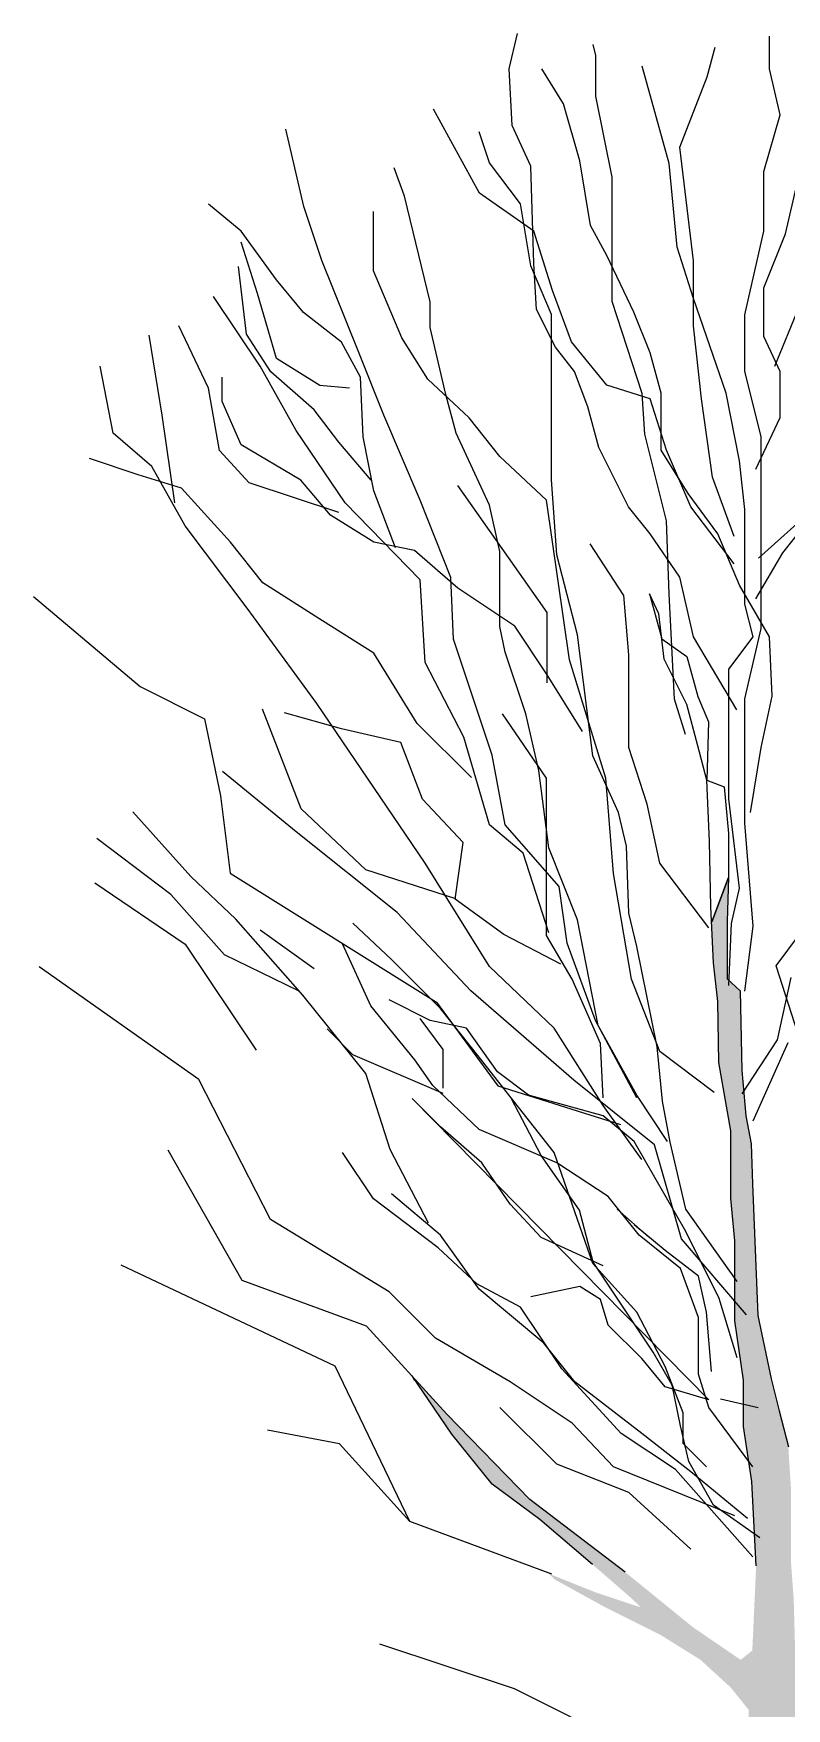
# Model space of a CAD drawing. Header units: metres. Extents: x -6 to 116, y 234 to 267.
# Drawn here: x 104.15 to 108.69, y 243.76 to 253.89 of the extents above; entities that cross this region are included whole.
import ezdxf

# ---------------------------------------------------------------- set-up
doc = ezdxf.new("R2010")
doc.units = ezdxf.units.M
doc.header["$LTSCALE"] = 0.01
doc.layers.add('A_Baum', color=250, linetype='Continuous')

# ---------------------------------------------------------------- blocks, each defined once
blk = doc.blocks.new('baum1')
at = {"layer": 'A_Baum', "linetype": 'Continuous'}
for points in [[(139.268, 243.4669), (139.2501, 243.7475), (139.2143, 244.2489), (139.1904, 244.5892), (139.2023, 244.8399), (139.1904, 245.2673), (139.1784, 245.4285), (139.1784, 245.7568), (139.1665, 245.9478), (139.1247, 246.109), (139.0888, 246.2523), (139.0291, 246.5358), (139.0052, 247.1268), (138.9992, 247.3059), (138.9753, 247.4313), (138.9574, 247.6342), (138.9514, 247.9924), (138.8917, 248.0461), (138.8917, 248.3028), (138.8977, 248.4998), (138.8232, 248.301), (138.8319, 248.1178), (138.8499, 247.9446), (138.8558, 247.67), (138.9086, 247.3637), (138.9086, 247.0609), (138.9275, 246.8716), (138.9275, 246.7202), (138.9275, 246.512), (138.9654, 246.247), (138.9654, 246.0388), (139.0033, 245.7928), (139.0222, 245.4143), (139.0033, 244.9979), (138.9654, 244.3544), (138.9275, 243.7866), (138.9275, 243.427), (138.9464, 242.9728), (138.9275, 241.875), (138.8917, 241.7441), (139.3039, 241.7441), (139.3158, 241.8217), (139.28, 242.0426), (139.274, 242.5739)], [(138.7393, 245.1389), (138.4355, 245.3862), (138.008, 245.7122), (137.6368, 246.0945), (137.4839, 246.2615), (137.6593, 246.0045), (137.8393, 245.7797), (138.053, 245.6223), (138.2893, 245.42), (138.458, 245.2738), (138.5067, 245.2276), (138.3005, 245.2963), (138.0943, 245.3787), (138.1205, 245.3525), (138.3455, 245.2288), (138.593, 245.1052), (138.773, 244.9928), (138.908, 244.8691), (138.9897, 244.7671), (139.0033, 244.9979), (139.0049, 245.0343), (138.953, 244.9928)]]:
    blk.add_hatch(color=256, dxfattribs=at).paths.add_polyline_path(points)
for p, q in [((137.9167, 252.1253), (137.9531, 252.2829)), ((138.3049, 252.1848), (138.2928, 252.2345)), ((138.8024, 252.089), (138.8388, 252.2223)), ((139.0814, 252.1253), (139.0814, 252.2708)), ((138.3049, 252.0029), (138.3049, 252.1848)), ((137.9288, 251.8707), (137.9167, 252.1253)), ((138.1593, 251.9677), (138.0623, 252.1253)), ((138.6325, 251.701), (138.5112, 252.1375)), ((138.681, 251.7737), (138.8024, 252.089)), ((139.13, 251.9192), (139.0814, 252.1253)), ((138.3777, 251.6392), (138.3049, 252.0029)), ((137.7832, 251.5676), (137.577, 251.9435)), ((138.2321, 251.7131), (138.1593, 251.9677)), ((139.0572, 251.6646), (139.13, 251.9192)), ((136.9966, 251.5078), (136.9157, 251.8542)), ((137.8286, 251.7041), (137.7823, 251.8427)), ((138.0137, 251.6889), (137.9288, 251.8707)), ((138.7417, 251.2645), (138.681, 251.7737)), ((137.9672, 251.5194), (137.8286, 251.7041)), ((138.2807, 251.4221), (138.2321, 251.7131)), ((138.6689, 251.3251), (138.6325, 251.701)), ((139.1542, 251.3858), (139.227, 251.701)), ((137.4472, 251.554), (137.401, 251.681)), ((138.0259, 251.2524), (138.0137, 251.6889)), ((138.3777, 251.3361), (138.3777, 251.6392)), ((139.0572, 251.3979), (139.0572, 251.6646)), ((137.5628, 251.0806), (137.4472, 251.554)), ((138.0259, 251.3979), (137.7832, 251.5676)), ((136.7155, 251.3967), (136.5699, 251.5179)), ((137.0775, 251.2653), (136.9966, 251.5078)), ((137.3086, 251.2192), (137.3086, 251.4847)), ((138.0134, 251.2423), (137.9672, 251.5194)), ((136.8732, 251.1785), (136.7155, 251.3967)), ((138.1108, 251.1312), (138.0259, 251.3979)), ((138.3535, 251.2888), (138.2807, 251.4221)), ((138.9722, 251.022), (139.0572, 251.3979)), ((136.7883, 251.1178), (136.7155, 251.3482)), ((138.3777, 251.0815), (138.3777, 251.3361)), ((138.7417, 251.0948), (138.6689, 251.3251)), ((139.0572, 251.1433), (139.1542, 251.3858)), ((136.7398, 250.936), (136.7034, 251.2391)), ((137.2393, 250.8612), (137.0775, 251.2653)), ((138.1059, 251.0229), (138.0134, 251.2423)), ((138.038, 251.0463), (138.0259, 251.2524)), ((138.4748, 251.0342), (138.3535, 251.2888)), ((138.7417, 250.9735), (138.7417, 251.2645)), ((136.9946, 251.033), (136.8732, 251.1785)), ((137.4357, 250.9189), (137.3086, 251.2192)), ((136.8002, 250.7919), (136.5922, 251.1037)), ((136.8732, 250.8269), (136.7883, 251.1178)), ((138.1957, 250.9008), (138.1108, 251.1312)), ((138.8873, 250.6704), (138.7417, 251.0948)), ((139.0572, 250.925), (139.0572, 251.1433)), ((137.1644, 250.8996), (136.9946, 251.033)), ((137.5628, 250.9651), (137.5628, 251.0806)), ((138.1229, 250.8765), (138.038, 251.0463)), ((138.1059, 250.7573), (138.1059, 251.0229)), ((138.5112, 250.6692), (138.3777, 251.0815)), ((138.5476, 250.8523), (138.4748, 251.0342)), ((138.9722, 250.7674), (138.9722, 251.022)), ((139.1057, 250.7917), (139.2149, 251.0584)), ((136.5699, 250.6935), (136.4365, 250.9723)), ((137.6321, 250.6649), (137.5628, 250.9651)), ((138.7781, 250.6462), (138.7417, 250.9735)), ((136.3611, 250.5725), (136.3033, 250.9305)), ((136.849, 250.7662), (136.7398, 250.936)), ((137.2494, 250.742), (137.1644, 250.8996)), ((137.5512, 250.7342), (137.4357, 250.9189)), ((138.2079, 250.7674), (138.1229, 250.8765)), ((138.3535, 250.7068), (138.1957, 250.9008)), ((139.13, 250.7674), (139.0572, 250.925)), ((136.1415, 250.4917), (136.0837, 250.7919)), ((136.9619, 250.5033), (136.8002, 250.7919)), ((137.0674, 250.7056), (136.8732, 250.8269)), ((137.3548, 250.5725), (137.2393, 250.8612)), ((138.5961, 250.6704), (138.5476, 250.8523)), ((136.6306, 250.6329), (136.6306, 250.742)), ((137.0431, 250.5965), (136.849, 250.7662)), ((137.2615, 250.4753), (137.2494, 250.742)), ((137.7361, 250.561), (137.5512, 250.7342)), ((138.1059, 250.2839), (138.1059, 250.7573)), ((138.2685, 250.6098), (138.2079, 250.7674)), ((139.045, 250.4764), (138.9722, 250.7674)), ((139.13, 250.5613), (139.13, 250.7674)), ((136.6185, 250.4146), (136.5699, 250.6935)), ((137.2008, 250.6935), (137.0674, 250.7056)), ((137.6783, 250.4917), (137.6321, 250.6649)), ((138.5476, 250.6462), (138.3535, 250.7068)), ((138.5233, 250.4874), (138.5112, 250.6692)), ((138.6204, 250.4158), (138.5476, 250.6462)), ((138.5961, 250.4158), (138.5961, 250.6704)), ((138.8266, 250.2946), (138.7781, 250.6462)), ((138.948, 250.3673), (138.8873, 250.6704)), ((136.4188, 250.1799), (136.3611, 250.5725)), ((136.7155, 250.4389), (136.6306, 250.6329)), ((137.1523, 250.451), (137.0431, 250.5965)), ((137.5166, 250.1915), (137.3548, 250.5725)), ((138.3171, 250.428), (138.2685, 250.6098)), ((136.3149, 250.3416), (136.1415, 250.4917)), ((137.1815, 250.1799), (136.9619, 250.5033)), ((137.8286, 250.1684), (137.6783, 250.4917)), ((137.8748, 250.3878), (137.7361, 250.561)), ((139.0208, 250.331), (139.13, 250.5613)), ((136.7519, 250.2691), (136.6185, 250.4146)), ((136.9824, 250.2813), (136.7155, 250.4389)), ((137.2979, 250.2813), (137.1523, 250.451)), ((137.31, 250.2328), (137.2615, 250.4753)), ((138.4505, 250.1612), (138.3171, 250.428)), ((138.6204, 250.0994), (138.5233, 250.4874)), ((138.7174, 250.2218), (138.5961, 250.4158)), ((138.7296, 250.1612), (138.6204, 250.4158)), ((139.045, 250.1491), (139.045, 250.4764)), ((136.2545, 250.3055), (136.0361, 250.3783)), ((136.4651, 250.076), (136.3149, 250.3416)), ((138.0828, 250.1915), (137.8748, 250.3878)), ((138.9722, 250.1491), (138.948, 250.3673)), ((136.4486, 250.2449), (136.2545, 250.3055)), ((137.1523, 250.1358), (136.7519, 250.2691)), ((137.1159, 250.1237), (136.9824, 250.2813)), ((138.129, 249.9456), (138.1059, 250.2839)), ((138.9237, 250.0279), (138.8266, 250.2946)), ((136.667, 250.0024), (136.4486, 250.2449)), ((137.4071, 249.9782), (137.31, 250.2328)), ((137.6552, 249.8451), (137.5166, 250.1915)), ((137.9409, 249.8933), (137.6861, 250.257)), ((138.1868, 249.4756), (138.0828, 250.1915)), ((138.8509, 250.04), (138.7174, 250.2218)), ((137.31, 250.0024), (137.1159, 250.1237)), ((137.5166, 249.8335), (137.1815, 250.1799)), ((137.8748, 249.9606), (137.8286, 250.1684)), ((138.5476, 250.04), (138.4505, 250.1612)), ((138.9237, 249.9066), (138.7296, 250.1612)), ((138.9722, 249.9187), (138.9722, 250.1491)), ((139.0329, 249.9309), (139.2755, 250.1491)), ((139.045, 249.8702), (139.045, 250.1491)), ((139.1421, 249.9551), (139.3241, 250.1855)), ((136.7424, 249.7065), (136.4651, 250.076)), ((138.681, 249.846), (138.5476, 250.04)), ((138.6325, 249.7721), (138.6204, 250.0994)), ((138.948, 249.8096), (138.8509, 250.04)), ((136.8126, 249.8205), (136.667, 250.0024)), ((137.492, 249.966), (137.31, 250.0024)), ((137.6861, 249.7963), (137.492, 249.966)), ((138.4294, 249.7643), (138.2792, 249.9952)), ((137.8748, 249.6257), (137.8748, 249.9606)), ((138.0865, 249.6872), (137.9409, 249.8933)), ((138.2214, 249.5876), (138.129, 249.9456)), ((138.9722, 249.7247), (138.9722, 249.9187)), ((139.0208, 249.749), (139.1421, 249.9551)), ((137.0795, 249.6508), (136.8126, 249.8205)), ((137.5397, 249.464), (137.5166, 249.8335)), ((137.6668, 249.568), (137.6552, 249.8451)), ((138.7417, 249.5793), (138.681, 249.846)), ((139.045, 249.6156), (139.045, 249.8702)), ((135.7858, 249.7602), (136.2624, 249.3561)), ((137.9409, 249.6266), (137.6861, 249.7963)), ((138.4525, 249.4987), (138.4294, 249.7643)), ((138.5452, 249.7714), (138.6002, 249.5703)), ((138.587, 249.6818), (138.5452, 249.7714)), ((138.6568, 249.2992), (138.6325, 249.7721)), ((139.0814, 249.5793), (138.948, 249.8096)), ((137.0544, 249.2793), (136.7424, 249.7065)), ((138.0865, 249.372), (138.0865, 249.6872)), ((138.6109, 249.4788), (138.587, 249.6818)), ((139.0086, 249.5793), (138.9722, 249.7247)), ((137.31, 249.5053), (137.0795, 249.6508)), ((137.8979, 249.5102), (137.8748, 249.6257)), ((138.0865, 249.4083), (137.9409, 249.6266)), ((138.2908, 249.0449), (138.2214, 249.5876)), ((138.9722, 249.3004), (139.045, 249.6156)), ((137.7592, 249.2908), (137.6668, 249.568)), ((138.6002, 249.5703), (138.7125, 249.4908)), ((138.9358, 249.2519), (138.7417, 249.5793)), ((138.8994, 249.4338), (139.0086, 249.5793)), ((139.0936, 249.3125), (139.0814, 249.5793)), ((137.5042, 249.1901), (137.31, 249.5053)), ((137.713, 249.1292), (137.5397, 249.464)), ((137.9903, 249.2331), (137.8979, 249.5102)), ((138.3485, 248.9444), (138.1868, 249.4756)), ((138.4525, 249.083), (138.4525, 249.4987)), ((138.7125, 249.2759), (138.6109, 249.4788)), ((138.7125, 249.4908), (138.7603, 249.3117)), ((138.2443, 249.1537), (138.0865, 249.4083)), ((138.8994, 249.2883), (138.8994, 249.4338)), ((136.2624, 249.3561), (136.5513, 249.2118)), ((137.8401, 249.0484), (137.7592, 249.2908)), ((138.7053, 249.1416), (138.6568, 249.2992)), ((138.7603, 249.3117), (138.8081, 249.1983)), ((138.8994, 249.0215), (138.8994, 249.2883)), ((138.9722, 248.9973), (138.9722, 249.3004)), ((139.045, 249.0822), (139.0936, 249.3125)), ((136.5513, 249.2118), (136.6235, 248.8654)), ((136.9845, 248.8077), (136.8112, 249.2551)), ((137.1644, 249.1658), (136.9096, 249.2386)), ((137.5397, 248.5634), (137.0544, 249.2793)), ((138.0828, 248.9444), (137.8863, 249.2331)), ((138.0481, 248.9791), (137.9903, 249.2331)), ((138.7603, 249.0908), (138.7125, 249.2759)), ((137.4314, 249.1052), (137.1644, 249.1658)), ((137.7468, 248.9476), (137.5042, 249.1901)), ((138.8081, 249.1983), (138.8021, 248.9356)), ((137.5284, 248.8506), (137.4314, 249.1052)), ((137.8286, 248.7366), (137.713, 249.1292)), ((138.5334, 248.829), (138.4525, 249.083)), ((138.8021, 248.9356), (138.7603, 249.0908)), ((138.9965, 248.7912), (139.045, 249.0822)), ((137.8979, 248.7366), (137.8401, 249.0484)), ((138.4063, 248.7909), (138.2908, 249.0449)), ((138.8994, 248.8518), (138.8994, 249.0215)), ((138.9722, 248.7427), (138.9722, 248.9973)), ((136.9623, 248.7042), (136.6312, 248.9749)), ((138.0943, 248.6327), (138.0481, 248.9791)), ((138.0828, 248.7366), (138.0828, 248.9444)), ((138.3832, 248.5172), (138.3485, 248.9444)), ((138.8021, 248.9356), (138.8797, 248.9058)), ((138.814, 248.661), (138.8021, 248.9356)), ((136.6235, 248.8654), (136.6668, 248.519)), ((137.7104, 248.6566), (137.5284, 248.8506)), ((138.8797, 248.9058), (138.8977, 248.6968)), ((138.948, 248.4517), (138.8994, 248.8518)), ((136.4908, 248.5037), (136.2299, 248.7944)), ((137.2734, 248.5335), (136.9845, 248.8077)), ((138.441, 248.6408), (138.4063, 248.7909)), ((138.5912, 248.5634), (138.5334, 248.829)), ((137.4137, 248.3433), (136.9623, 248.7042)), ((137.9788, 248.6096), (137.8286, 248.7366)), ((138.1405, 248.4595), (137.8979, 248.7366)), ((138.0828, 248.5172), (138.0828, 248.7366)), ((138.8977, 248.6968), (138.8977, 248.4998)), ((139.0086, 248.282), (138.9722, 248.7427)), ((136.4005, 248.4235), (136.0694, 248.6741)), ((137.674, 248.402), (137.7104, 248.6566)), ((138.2214, 248.3094), (138.0943, 248.6327)), ((138.4525, 248.3406), (138.441, 248.6408)), ((138.82, 248.3685), (138.814, 248.661)), ((137.8286, 248.1015), (137.5397, 248.5634)), ((138.0943, 248.2516), (137.9788, 248.6096)), ((138.8107, 248.2747), (138.5912, 248.5634)), ((136.0602, 248.4757), (136.4646, 248.2015)), ((136.6914, 248.3132), (136.4908, 248.5037)), ((136.6668, 248.519), (137.5911, 247.9417)), ((137.6778, 248.4036), (137.2734, 248.5335)), ((138.0828, 248.2401), (138.0828, 248.5172)), ((138.4641, 248.0438), (138.3832, 248.5172)), ((138.8232, 248.301), (138.8977, 248.4998)), ((138.8977, 248.4998), (138.8232, 248.301)), ((138.8977, 248.4998), (138.8917, 248.3028)), ((136.6412, 248.1528), (136.4005, 248.4235)), ((137.8924, 248.2444), (137.674, 248.402)), ((138.1752, 248.2054), (138.1405, 248.4595)), ((138.9116, 248.2941), (138.948, 248.4517)), ((136.9924, 247.9724), (136.6914, 248.3132)), ((137.7448, 247.9924), (137.4137, 248.3433)), ((138.4872, 248.1905), (138.4525, 248.3406)), ((138.8319, 248.1178), (138.82, 248.3685)), ((139.1122, 248.1034), (139.3204, 248.3849)), ((137.0428, 248.09), (136.8002, 248.2632)), ((137.3895, 248.1327), (137.2161, 248.2944)), ((138.1472, 248.111), (137.8924, 248.2444)), ((138.1983, 248.0438), (138.0828, 248.2401)), ((138.3139, 247.8359), (138.2214, 248.3094)), ((138.8917, 248.3028), (138.8917, 248.0461)), ((138.8994, 248.0152), (138.9116, 248.2941)), ((138.9722, 247.991), (139.0086, 248.282)), ((136.4646, 248.2015), (136.7824, 247.7253)), ((137.297, 247.9249), (137.1699, 248.202)), ((138.3023, 247.859), (138.1752, 248.2054)), ((138.5796, 247.7401), (138.4872, 248.1905)), ((136.9723, 247.9924), (136.6412, 248.1528)), ((137.609, 247.9133), (137.3895, 248.1327)), ((138.1174, 247.8244), (137.8286, 248.1015)), ((138.8499, 247.9446), (138.8319, 248.1178)), ((139.2225, 247.7608), (139.1122, 248.1034)), ((138.3254, 247.7551), (138.1983, 248.0438)), ((138.5912, 247.7205), (138.4641, 248.0438)), ((138.8917, 248.0461), (138.9514, 247.9924)), ((139.1178, 247.7728), (139.1785, 248.0516)), ((137.2733, 247.6215), (136.9924, 247.9724)), ((137.5628, 247.859), (137.3779, 247.9514)), ((137.5911, 247.9417), (137.8655, 247.5665)), ((138.2063, 247.5914), (137.7448, 247.9924)), ((138.8558, 247.67), (138.8499, 247.9446)), ((138.9514, 247.9924), (138.9574, 247.6342)), ((137.4935, 247.6824), (137.297, 247.9249)), ((137.6206, 247.7286), (137.5166, 247.8672)), ((137.7823, 247.694), (137.609, 247.9133)), ((137.2161, 247.7055), (137.1006, 247.821)), ((137.7246, 247.8244), (137.5628, 247.859)), ((137.8632, 247.6281), (137.7246, 247.8244)), ((138.337, 247.478), (138.1174, 247.8244)), ((138.4872, 247.5126), (138.3023, 247.859)), ((138.4872, 247.5242), (138.3139, 247.8359)), ((137.6206, 247.5554), (137.6206, 247.7286)), ((138.337, 247.5126), (138.3254, 247.7551)), ((138.6028, 247.4977), (138.5796, 247.7401)), ((138.8339, 247.5357), (138.5912, 247.7205)), ((138.9601, 247.5303), (139.1178, 247.7728)), ((139.0086, 247.409), (139.1664, 247.7606)), ((137.6206, 247.5323), (137.2161, 247.7055)), ((137.5744, 247.5669), (137.4935, 247.6824)), ((138.1174, 247.2667), (137.7823, 247.694)), ((138.9086, 247.3637), (138.8558, 247.67)), ((137.3836, 247.2806), (137.2733, 247.6215)), ((137.7823, 247.3706), (137.5744, 247.5669)), ((138.0019, 247.5242), (137.8632, 247.6281)), ((137.8655, 247.5665), (138.4144, 247.3933)), ((138.5674, 247.3007), (138.2063, 247.5914)), ((138.9574, 247.6342), (138.9753, 247.4313)), ((137.4819, 247.5092), (138.8107, 246.1582)), ((137.609, 247.3822), (137.4819, 247.5092)), ((138.0589, 247.2529), (137.9242, 247.5099)), ((138.337, 247.4318), (138.0019, 247.5242)), ((138.6259, 247.3163), (138.4872, 247.5242)), ((138.6374, 247.3129), (138.6028, 247.4977)), ((138.5103, 247.2355), (138.337, 247.478)), ((138.4756, 247.3163), (138.337, 247.4318)), ((138.9753, 247.4313), (138.9992, 247.3059)), ((137.7939, 247.2205), (137.609, 247.3822)), ((138.129, 247.2205), (137.7823, 247.3706)), ((138.9086, 247.0609), (138.9086, 247.3637)), ((137.3086, 247.0589), (137.1699, 247.2667)), ((137.5542, 246.9498), (137.3836, 247.2806)), ((138.2908, 246.7702), (138.1174, 247.2667)), ((138.7067, 246.9122), (138.4756, 247.3163)), ((138.6878, 246.8796), (138.5674, 247.3007)), ((138.7067, 247.0127), (138.6374, 247.3129)), ((138.9992, 247.3059), (139.0052, 247.1268)), ((137.921, 247.0358), (137.7939, 247.2205)), ((138.2304, 247.0081), (138.0589, 247.2529)), ((138.3601, 247.0704), (138.129, 247.2205)), ((139.0052, 247.1268), (139.0291, 246.5358)), ((137.5975, 246.8395), (137.3086, 247.0589)), ((137.609, 246.8972), (137.3895, 247.082)), ((138.0597, 246.8857), (137.921, 247.0358)), ((138.4988, 246.8972), (138.3601, 247.0704)), ((138.9275, 246.8716), (138.9086, 247.0609)), ((138.9086, 247.0609), (138.9086, 247.0609)), ((137.3779, 246.6432), (136.8464, 246.9665)), ((138.2916, 246.7756), (138.2304, 247.0081)), ((138.5411, 246.8871), (138.3991, 247.0128)), ((138.9378, 246.6894), (138.7067, 247.0127)), ((137.7823, 246.6547), (137.609, 246.8972)), ((138.337, 246.7587), (138.0597, 246.8857)), ((138.6143, 246.8279), (138.4756, 246.9434)), ((138.6836, 246.7471), (138.4988, 246.8972)), ((138.857, 246.612), (138.7067, 246.9122)), ((137.7708, 246.6778), (137.5975, 246.8395)), ((138.7645, 246.7125), (138.6143, 246.8279)), ((138.9787, 246.5388), (138.6878, 246.8796)), ((138.9275, 246.7202), (138.9275, 246.8716)), ((138.4872, 246.5508), (138.2908, 246.7702)), ((138.5611, 246.3717), (138.2916, 246.7756)), ((138.7645, 246.5277), (138.6836, 246.7471)), ((137.9672, 246.5739), (137.7708, 246.6778)), ((138.233, 246.6663), (138.0134, 246.6201)), ((138.3254, 246.6086), (138.233, 246.6663)), ((138.7992, 246.5508), (138.7645, 246.7125)), ((138.9275, 246.512), (138.9275, 246.7202)), ((137.5859, 246.4354), (137.3779, 246.6432)), ((138.0712, 246.4123), (137.7823, 246.6547)), ((138.3601, 246.4931), (138.3254, 246.6086)), ((138.9379, 246.3464), (138.857, 246.612)), ((138.1521, 246.2968), (137.9672, 246.5739)), ((138.6143, 246.3083), (138.4872, 246.5508)), ((138.7645, 246.2737), (138.7645, 246.5277)), ((138.8223, 246.2852), (138.7992, 246.5508)), ((138.9654, 246.247), (138.9275, 246.512)), ((139.0291, 246.5358), (139.0888, 246.2523)), ((137.6368, 246.0945), (137.2768, 246.4879)), ((137.921, 246.2391), (137.5859, 246.4354)), ((138.5103, 246.343), (138.3601, 246.4931)), ((138.2099, 246.2391), (138.0712, 246.4123)), ((138.6468, 246.2248), (138.5611, 246.3717)), ((138.4179, 246.0081), (138.1521, 246.2968)), ((138.6143, 246.216), (138.5103, 246.343)), ((138.6952, 246.1005), (138.6143, 246.3083)), ((137.6593, 246.0045), (137.481, 246.2658)), ((137.493, 246.2436), (137.481, 246.2658)), ((138.1983, 246.0543), (137.921, 246.2391)), ((138.5103, 246.0081), (138.2099, 246.2391)), ((138.8107, 246.1582), (138.6143, 246.216)), ((138.6836, 246.0413), (138.6468, 246.2248)), ((138.8107, 246.1236), (138.7645, 246.2737)), ((138.9654, 246.0388), (138.9654, 246.247)), ((139.0888, 246.2523), (139.1247, 246.109)), ((139.0316, 246.1226), (138.8625, 246.1611)), ((138.008, 245.7122), (137.6368, 246.0945)), ((138.129, 245.8696), (137.8748, 246.1236)), ((138.6952, 245.9619), (138.6952, 246.1005)), ((139.0072, 245.858), (138.8107, 246.1236)), ((139.1247, 246.109), (139.1665, 245.9478)), ((137.8393, 245.7797), (137.6593, 246.0045)), ((138.3832, 245.858), (138.1983, 246.0543)), ((138.6605, 245.8465), (138.4179, 246.0081)), ((138.7299, 245.8349), (138.5103, 246.0081)), ((138.7203, 245.8822), (138.6836, 246.0413)), ((139.0033, 245.7928), (138.9654, 246.0388)), ((138.7992, 245.858), (138.6952, 245.9619)), ((138.4525, 245.7425), (138.129, 245.8696)), ((138.9263, 245.6386), (138.3832, 245.858)), ((139.0072, 245.4539), (138.6605, 245.8465)), ((138.8305, 245.6863), (138.7203, 245.8822)), ((138.9841, 245.6271), (138.7299, 245.8349)), ((138.053, 245.6223), (137.8393, 245.7797)), ((139.0222, 245.4143), (139.0033, 245.7928)), ((138.4355, 245.3862), (138.008, 245.7122)), ((138.7299, 245.4885), (138.4525, 245.7425)), ((139.0387, 245.5395), (138.8305, 245.6863)), ((138.2893, 245.42), (138.053, 245.6223))]:
    blk.add_line(p, q, dxfattribs=at)
at = {"layer": 'A_Baum', "ltscale": 0.04}
for p, q in [((136.5266, 247.5943), (135.8114, 248.0997)), ((136.8464, 246.9665), (136.5266, 247.5943)), ((136.7205, 246.6933), (136.3891, 247.2772)), ((137.1372, 246.3088), (136.1777, 246.762)), ((137.2768, 246.4879), (136.7205, 246.6933)), ((137.4707, 245.6126), (137.1372, 246.3088)), ((137.1567, 245.9612), (136.8339, 246.0222)), ((137.4707, 245.6126), (137.1567, 245.9612)), ((138.1075, 245.3773), (137.4707, 245.6126)), ((137.9405, 244.8623), (137.3369, 245.0633)), ((138.4435, 244.611), (137.9405, 244.8623))]:
    blk.add_line(p, q, dxfattribs=at)

msp = doc.modelspace()

# ---------------------------------------------------------------- block references
at = {"layer": 'A_Baum', "xscale": 1.348178505033682, "yscale": 1.348178505033682, "zscale": 1.348178505033682}
msp.add_blockref('baum1', (-78.915, -86.237), dxfattribs=at)

doc.saveas('drawing.dxf')
